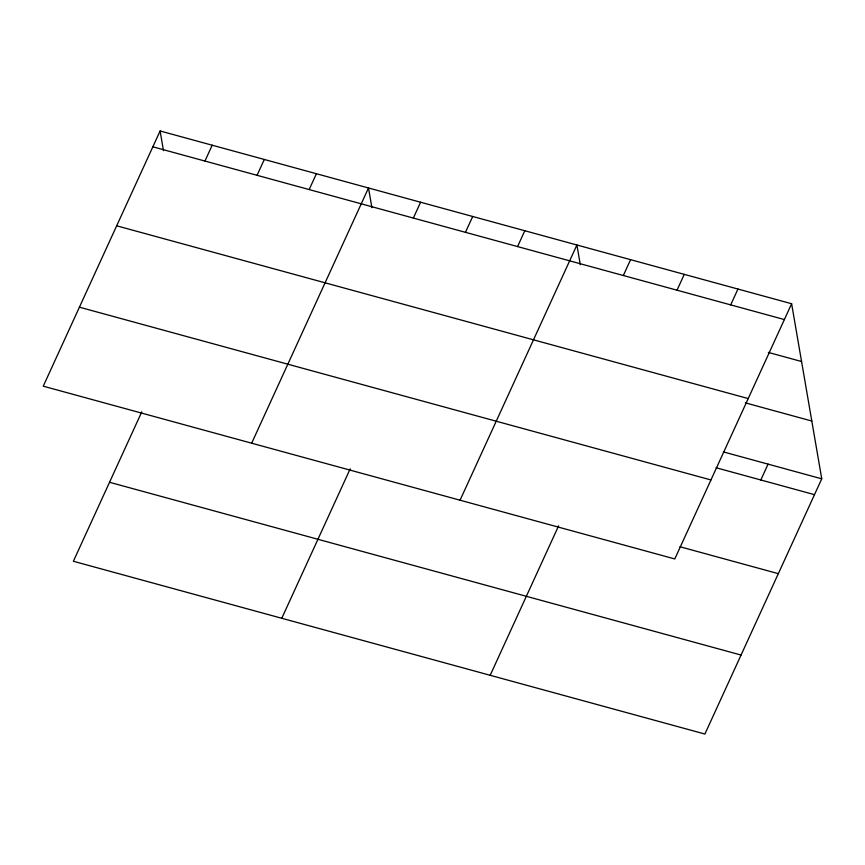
<?xml version="1.0" encoding="UTF-8"?>
<svg xmlns="http://www.w3.org/2000/svg" width="865" height="865" viewBox="0 0 865 865"><rect width="100%" height="100%" fill="white"/><g stroke="black" fill="none" stroke-linecap="round" stroke-linejoin="round"><path stroke-width="1.3" d="M160.101 130.961L43.25 386.179L674.787 558.952L791.626 303.734L160.101 130.961L163.485 150.661M204.951 161.052L212.195 145.212M141.795 411.816L73.374 561.266L704.899 734.039L821.75 478.821L791.626 303.734M257.046 175.303L264.301 159.474M309.151 189.565L316.406 173.724M251.661 443.194L368.501 187.975L371.896 207.676M413.351 218.067L420.606 202.226M281.774 618.28L350.195 468.83M465.457 232.328L472.712 216.488M517.551 246.579L524.806 230.739M460.061 500.208L576.912 244.99L580.296 264.69M623.341 275.513L630.585 259.684M490.185 675.295L558.606 525.844M677.014 290.207L684.269 274.367M730.698 304.891L737.953 289.051M760.822 479.978L768.066 464.137M152.846 146.801L784.382 319.574M768.336 352.423L801.574 361.516M116.678 225.797L748.214 398.57M745.349 402.863L811.813 421.039M723.335 451.898L821.75 478.821M716.079 467.738L814.495 494.661M79.418 307.183L710.954 479.956M679.922 546.734L778.327 573.657M109.531 482.27L741.067 655.043"/></g></svg>
